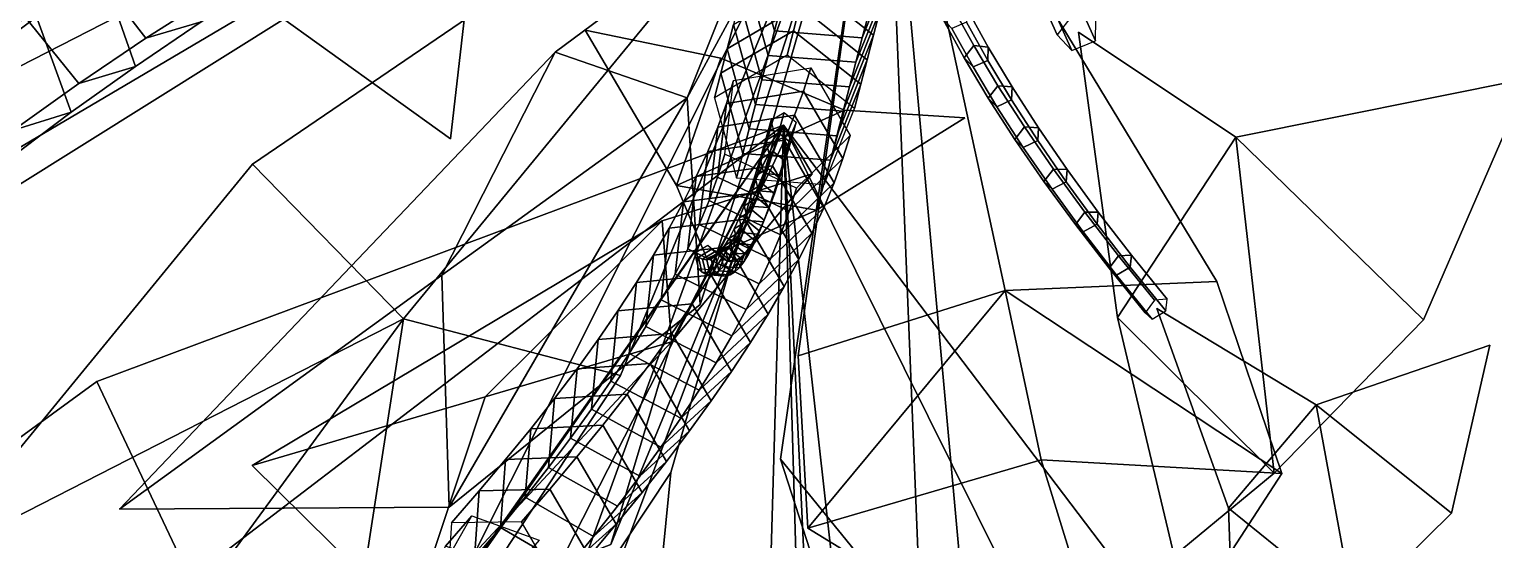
# Model space of a CAD drawing. Header units: metres. Extents: x -366 to 149, y -229 to 234.
# Drawn here: x -83.67 to -53.7, y -49.08 to -38.65 of the extents above; entities that cross this region are included whole.
import ezdxf

# ---------------------------------------------------------------- set-up
doc = ezdxf.new("R2010")
doc.units = ezdxf.units.M

msp = doc.modelspace()

# ---------------------------------------------------------------- linework, layer by layer
at = {"layer": 'coral-li_Intrnd', "color": 3}
for points in [[(-81.2123, -36.136, 409.5605), (-82.6532, -37.05744, 410.5607), (-81.2814, -38.832, 410.901), (-79.8796, -37.9349, 409.9273)], [(-80.1507, -38.4962, 412.8388), (-81.4967, -39.407, 413.8144), (-82.1825, -37.437, 414.7065), (-80.813, -36.5108, 413.7143)], [(-68.7353, -36.5469, 464.2283), (-68.8652, -37.04714, 465.6599), (-68.4186, -38.683, 465.1288), (-68.2887, -38.1828, 463.6972)], [(-66.4906, -38.3218, 463.8117), (-66.6205, -38.8221, 465.2433), (-65.9992, -37.2688, 465.8424), (-65.8693, -36.7685, 464.4109)], [(-82.6532, -37.05744, 410.5607), (-84.06085, -38.00875, 411.58), (-82.6509, -39.7582, 411.8932), (-81.2814, -38.832, 410.901)], [(-68.8652, -37.04714, 465.6599), (-68.9951, -37.5473, 467.0915), (-68.5484, -39.1832, 466.5603), (-68.4186, -38.683, 465.1288)], [(-81.4967, -39.407, 413.8144), (-82.8101, -40.3458, 414.8078), (-83.5188, -38.3918, 415.7168), (-82.1825, -37.437, 414.7065)], [(-66.259, -38.2692, 468.7056), (-66.3888, -38.7695, 470.1372), (-67.7682, -37.6788, 470.3932), (-67.6383, -37.1785, 468.9616)], [(-66.6205, -38.8221, 465.2433), (-66.7504, -39.3223, 466.6749), (-66.1291, -37.769, 467.274), (-65.9992, -37.2688, 465.8424)], [(-83.5188, -38.3918, 415.7168), (-84.8211, -39.3745, 416.7445), (-86.4791, -38.5425, 415.4385), (-85.1405, -37.5331, 414.3828)], [(-79.8796, -37.9349, 409.9273), (-81.2814, -38.832, 410.901), (-80.1507, -38.4962, 412.8388), (-78.7728, -37.614, 411.8815)], [(-67.7682, -37.6788, 470.3932), (-67.8981, -38.179, 471.8247), (-69.3847, -39.0481, 471.3862), (-69.2549, -38.5478, 469.9546)], [(-68.9951, -37.5473, 467.0915), (-69.125, -38.04762, 468.523), (-68.6783, -39.6835, 467.9919), (-68.5484, -39.1832, 466.5603)], [(-66.3888, -38.7695, 470.1372), (-66.5187, -39.2697, 471.5688), (-67.8981, -38.179, 471.8247), (-67.7682, -37.6788, 470.3932)], [(-84.06085, -38.00875, 411.58), (-85.4344, -38.9894, 412.6179), (-83.9872, -40.713, 412.9035), (-82.6509, -39.7582, 411.8932)], [(-69.125, -38.04762, 468.523), (-69.2549, -38.5478, 469.9546), (-68.8082, -40.1837, 469.4235), (-68.6783, -39.6835, 467.9919)], [(-66.7504, -39.3223, 466.6749), (-66.8803, -39.8225, 468.1064), (-66.259, -38.2692, 468.7056), (-66.1291, -37.769, 467.274)], [(-67.8981, -38.179, 471.8247), (-68.02799, -38.6793, 473.2563), (-69.5146, -39.5483, 472.8178), (-69.3847, -39.0481, 471.3862)], [(-68.2887, -38.1828, 463.6972), (-68.4186, -38.683, 465.1288), (-66.6205, -38.8221, 465.2433), (-66.4906, -38.3218, 463.8117)], [(-66.5187, -39.2697, 471.5688), (-66.6486, -39.77, 473.0003), (-68.02799, -38.6793, 473.2563), (-67.8981, -38.179, 471.8247)], [(-66.8803, -39.8225, 468.1064), (-67.0102, -40.3228, 469.538), (-66.3888, -38.7695, 470.1372), (-66.259, -38.2692, 468.7056)], [(-82.8101, -40.3458, 414.8078), (-84.0902, -41.3121, 415.8182), (-84.8211, -39.3745, 416.7445), (-83.5188, -38.3918, 415.7168)], [(-81.2814, -38.832, 410.901), (-82.6509, -39.7582, 411.8932), (-81.4967, -39.407, 413.8144), (-80.1507, -38.4962, 412.8388)], [(-69.2549, -38.5478, 469.9546), (-69.3847, -39.0481, 471.3862), (-68.9381, -40.684, 470.8551), (-68.8082, -40.1837, 469.4235)], [(-68.02799, -38.6793, 473.2563), (-68.1578, -39.1795, 474.6879), (-69.6445, -40.04858, 474.2494), (-69.5146, -39.5483, 472.8178)], [(-68.4186, -38.683, 465.1288), (-68.5484, -39.1832, 466.5603), (-66.7504, -39.3223, 466.6749), (-66.6205, -38.8221, 465.2433)], [(-66.6486, -39.77, 473.0003), (-66.7785, -40.2702, 474.4319), (-68.1578, -39.1795, 474.6879), (-68.02799, -38.6793, 473.2563)], [(-67.0102, -40.3228, 469.538), (-67.14, -40.823, 470.9696), (-66.5187, -39.2697, 471.5688), (-66.3888, -38.7695, 470.1372)], [(-69.3847, -39.0481, 471.3862), (-69.5146, -39.5483, 472.8178), (-69.06802, -41.1842, 472.2867), (-68.9381, -40.684, 470.8551)], [(-68.5484, -39.1832, 466.5603), (-68.6783, -39.6835, 467.9919), (-66.8803, -39.8225, 468.1064), (-66.7504, -39.3223, 466.6749)], [(-82.6509, -39.7582, 411.8932), (-83.9872, -40.713, 412.9035), (-82.8101, -40.3458, 414.8078), (-81.4967, -39.407, 413.8144)], [(-69.5146, -39.5483, 472.8178), (-69.6445, -40.04858, 474.2494), (-69.1979, -41.6844, 473.7182), (-69.06802, -41.1842, 472.2867)], [(-67.6764, -39.439, 474.6699), (-67.8245, -39.9103, 475.9682), (-69.4026, -40.1661, 475.6953), (-69.2544, -39.6947, 474.3971)], [(-66.8703, -40.8184, 474.261), (-67.01841, -41.2898, 475.5593), (-67.8245, -39.9103, 475.9682), (-67.6764, -39.439, 474.6699)], [(-67.14, -40.823, 470.9696), (-67.2699, -41.3233, 472.4012), (-66.6486, -39.77, 473.0003), (-66.5187, -39.2697, 471.5688)], [(-69.2544, -39.6947, 474.3971), (-69.4026, -40.1661, 475.6953), (-69.5827, -41.6743, 475.1271), (-69.4346, -41.203, 473.8289)], [(-68.6783, -39.6835, 467.9919), (-68.8082, -40.1837, 469.4235), (-67.0102, -40.3228, 469.538), (-66.8803, -39.8225, 468.1064)], [(-67.2699, -41.3233, 472.4012), (-67.3998, -41.8235, 473.8328), (-66.7785, -40.2702, 474.4319), (-66.6486, -39.77, 473.0003)], [(-67.8245, -39.9103, 475.9682), (-68.00527, -40.4056, 477.2827), (-69.5789, -40.6483, 476.9745), (-69.4026, -40.1661, 475.6953)], [(-67.01841, -41.2898, 475.5593), (-67.1991, -41.7851, 476.8738), (-68.00527, -40.4056, 477.2827), (-67.8245, -39.9103, 475.9682)], [(-83.9872, -40.713, 412.9035), (-85.2896, -41.6957, 413.9312), (-84.0902, -41.3121, 415.8182), (-82.8101, -40.3458, 414.8078)], [(-68.00527, -40.4056, 477.2827), (-68.2159, -40.9154, 478.5873), (-69.7843, -41.1446, 478.244), (-69.5789, -40.6483, 476.9745)], [(-69.4026, -40.1661, 475.6953), (-69.5789, -40.6483, 476.9745), (-69.7563, -42.1485, 476.3846), (-69.5827, -41.6743, 475.1271)], [(-68.8082, -40.1837, 469.4235), (-68.9381, -40.684, 470.8551), (-67.14, -40.823, 470.9696), (-67.0102, -40.3228, 469.538)], [(-67.1991, -41.7851, 476.8738), (-67.4099, -42.2949, 478.1784), (-68.2159, -40.9154, 478.5873), (-68.00527, -40.4056, 477.2827)], [(-69.5789, -40.6483, 476.9745), (-69.7843, -41.1446, 478.244), (-69.9585, -42.6366, 477.6325), (-69.7563, -42.1485, 476.3846)], [(-68.9381, -40.684, 470.8551), (-69.06802, -41.1842, 472.2867), (-67.2699, -41.3233, 472.4012), (-67.14, -40.823, 470.9696)], [(-68.2159, -40.9154, 478.5873), (-68.4565, -41.4395, 479.881), (-70.01886, -41.6548, 479.5028), (-69.7843, -41.1446, 478.244)], [(-67.4099, -42.2949, 478.1784), (-67.6504, -42.8189, 479.472), (-68.4565, -41.4395, 479.881), (-68.2159, -40.9154, 478.5873)], [(-67.9696, -41.8935, 473.7453), (-68.1177, -42.3649, 475.0435), (-67.01841, -41.2898, 475.5593), (-66.8703, -40.8184, 474.261)], [(-69.7843, -41.1446, 478.244), (-70.01886, -41.6548, 479.5028), (-70.1893, -43.1382, 478.87), (-69.9585, -42.6366, 477.6325)], [(-69.4346, -41.203, 473.8289), (-69.5827, -41.6743, 475.1271), (-68.1177, -42.3649, 475.0435), (-67.9696, -41.8935, 473.7453)], [(-69.06802, -41.1842, 472.2867), (-69.1979, -41.6844, 473.7182), (-67.3998, -41.8235, 473.8328), (-67.2699, -41.3233, 472.4012)], [(-68.1177, -42.3649, 475.0435), (-68.294, -42.8471, 476.3228), (-67.1991, -41.7851, 476.8738), (-67.01841, -41.2898, 475.5593)], [(-68.4565, -41.4395, 479.881), (-68.7267, -41.9774, 481.163), (-70.2822, -42.1785, 480.7504), (-70.01886, -41.6548, 479.5028)], [(-67.6504, -42.8189, 479.472), (-67.9206, -43.3568, 480.7541), (-68.7267, -41.9774, 481.163), (-68.4565, -41.4395, 479.881)], [(-70.01886, -41.6548, 479.5028), (-70.2822, -42.1785, 480.7504), (-70.4484, -43.6532, 480.0964), (-70.1893, -43.1382, 478.87)], [(-69.5827, -41.6743, 475.1271), (-69.7563, -42.1485, 476.3846), (-68.294, -42.8471, 476.3228), (-68.1177, -42.3649, 475.0435)], [(-68.294, -42.8471, 476.3228), (-68.4994, -43.3434, 477.5922), (-67.4099, -42.2949, 478.1784), (-67.1991, -41.7851, 476.8738)], [(-70.2822, -42.1785, 480.7504), (-70.5742, -42.7154, 481.9859), (-70.7358, -44.1811, 481.3109), (-70.4484, -43.6532, 480.0964)], [(-68.7267, -41.9774, 481.163), (-69.02643, -42.5289, 482.4327), (-70.5742, -42.7154, 481.9859), (-70.2822, -42.1785, 480.7504)], [(-69.7563, -42.1485, 476.3846), (-69.9585, -42.6366, 477.6325), (-68.4994, -43.3434, 477.5922), (-68.294, -42.8471, 476.3228)], [(-67.9206, -43.3568, 480.7541), (-68.2203, -43.9083, 482.0238), (-69.02643, -42.5289, 482.4327), (-68.7267, -41.9774, 481.163)], [(-69.02643, -42.5289, 482.4327), (-69.3554, -43.09365, 483.6893), (-70.8948, -43.2651, 483.2086), (-70.5742, -42.7154, 481.9859)], [(-68.2203, -43.9083, 482.0238), (-68.5493, -44.4731, 483.2804), (-69.3554, -43.09365, 483.6893), (-69.02643, -42.5289, 482.4327)], [(-68.4994, -43.3434, 477.5922), (-68.7339, -43.8536, 478.8511), (-67.6504, -42.8189, 479.472), (-67.4099, -42.2949, 478.1784)], [(-70.5742, -42.7154, 481.9859), (-70.8948, -43.2651, 483.2086), (-71.05128, -44.7217, 482.5128), (-70.7358, -44.1811, 481.3109)], [(-69.9585, -42.6366, 477.6325), (-70.1893, -43.1382, 478.87), (-68.7339, -43.8536, 478.8511), (-68.4994, -43.3434, 477.5922)], [(-68.7339, -43.8536, 478.8511), (-68.9973, -44.3773, 480.0987), (-67.9206, -43.3568, 480.7541), (-67.6504, -42.8189, 479.472)], [(-69.3554, -43.09365, 483.6893), (-69.7136, -43.6712, 484.9319), (-71.2438, -43.8275, 484.4178), (-70.8948, -43.2651, 483.2086)], [(-70.1893, -43.1382, 478.87), (-70.4484, -43.6532, 480.0964), (-68.9973, -44.3773, 480.0987), (-68.7339, -43.8536, 478.8511)], [(-68.5493, -44.4731, 483.2804), (-68.9075, -45.05074, 484.523), (-69.7136, -43.6712, 484.9319), (-69.3554, -43.09365, 483.6893)], [(-70.8948, -43.2651, 483.2086), (-71.2438, -43.8275, 484.4178), (-71.3945, -45.2746, 483.7014), (-71.05128, -44.7217, 482.5128)], [(-68.9973, -44.3773, 480.0987), (-69.2893, -44.9142, 481.3342), (-68.2203, -43.9083, 482.0238), (-67.9206, -43.3568, 480.7541)], [(-69.7136, -43.6712, 484.9319), (-70.1007, -44.2614, 486.1599), (-71.6209, -44.402, 485.6127), (-71.2438, -43.8275, 484.4178)], [(-70.4484, -43.6532, 480.0964), (-70.7358, -44.1811, 481.3109), (-69.2893, -44.9142, 481.3342), (-68.9973, -44.3773, 480.0987)], [(-68.9075, -45.05074, 484.523), (-69.2946, -45.6409, 485.751), (-70.1007, -44.2614, 486.1599), (-69.7136, -43.6712, 484.9319)], [(-71.2438, -43.8275, 484.4178), (-71.6209, -44.402, 485.6127), (-71.7655, -45.8395, 484.8759), (-71.3945, -45.2746, 483.7014)], [(-69.2893, -44.9142, 481.3342), (-69.6099, -45.464, 482.5569), (-68.5493, -44.4731, 483.2804), (-68.2203, -43.9083, 482.0238)], [(-70.1007, -44.2614, 486.1599), (-70.5164, -44.8638, 487.3725), (-72.02594, -44.9884, 486.7926), (-71.6209, -44.402, 485.6127)], [(-70.7358, -44.1811, 481.3109), (-71.05128, -44.7217, 482.5128), (-69.6099, -45.464, 482.5569), (-69.2893, -44.9142, 481.3342)], [(-69.2946, -45.6409, 485.751), (-69.7104, -46.2433, 486.9636), (-70.5164, -44.8638, 487.3725), (-70.1007, -44.2614, 486.1599)], [(-71.6209, -44.402, 485.6127), (-72.02594, -44.9884, 486.7926), (-72.1639, -46.4161, 486.0357), (-71.7655, -45.8395, 484.8759)], [(-69.6099, -45.464, 482.5569), (-69.9589, -46.02633, 483.7661), (-68.9075, -45.05074, 484.523), (-68.5493, -44.4731, 483.2804)], [(-70.5164, -44.8638, 487.3725), (-70.9606, -45.478, 488.5689), (-72.4586, -45.5863, 487.9568), (-72.02594, -44.9884, 486.7926)], [(-71.05128, -44.7217, 482.5128), (-71.3945, -45.2746, 483.7014), (-69.9589, -46.02633, 483.7661), (-69.6099, -45.464, 482.5569)], [(-69.7104, -46.2433, 486.9636), (-70.1545, -46.8575, 488.16), (-70.9606, -45.478, 488.5689), (-70.5164, -44.8638, 487.3725)], [(-72.02594, -44.9884, 486.7926), (-72.4586, -45.5863, 487.9568), (-72.5895, -47.00407, 487.1801), (-72.1639, -46.4161, 486.0357)], [(-69.9589, -46.02633, 483.7661), (-70.336, -46.6008, 484.9609), (-69.2946, -45.6409, 485.751), (-68.9075, -45.05074, 484.523)], [(-70.9606, -45.478, 488.5689), (-71.433, -46.1037, 489.7485), (-72.9186, -46.1954, 489.1045), (-72.4586, -45.5863, 487.9568)], [(-71.3945, -45.2746, 483.7014), (-71.7655, -45.8395, 484.8759), (-70.336, -46.6008, 484.9609), (-69.9589, -46.02633, 483.7661)], [(-70.1545, -46.8575, 488.16), (-70.6269, -47.4832, 489.3396), (-71.433, -46.1037, 489.7485), (-70.9606, -45.478, 488.5689)], [(-72.4586, -45.5863, 487.9568), (-72.9186, -46.1954, 489.1045), (-73.04203, -47.6029, 488.3083), (-72.5895, -47.00407, 487.1801)], [(-71.7655, -45.8395, 484.8759), (-72.1639, -46.4161, 486.0357), (-70.741, -47.1872, 486.1408), (-70.336, -46.6008, 484.9609)], [(-70.336, -46.6008, 484.9609), (-70.741, -47.1872, 486.1408), (-69.7104, -46.2433, 486.9636), (-69.2946, -45.6409, 485.751)], [(-71.433, -46.1037, 489.7485), (-71.9332, -46.7405, 490.9106), (-73.4058, -46.8152, 490.2352), (-72.9186, -46.1954, 489.1045)], [(-70.6269, -47.4832, 489.3396), (-71.1271, -48.1199, 490.5017), (-71.9332, -46.7405, 490.9106), (-71.433, -46.1037, 489.7485)], [(-72.9186, -46.1954, 489.1045), (-73.4058, -46.8152, 490.2352), (-73.5212, -48.2123, 489.4197), (-73.04203, -47.6029, 488.3083)], [(-72.1639, -46.4161, 486.0357), (-72.5895, -47.00407, 487.1801), (-71.1737, -47.7851, 487.305), (-70.741, -47.1872, 486.1408)], [(-70.741, -47.1872, 486.1408), (-71.1737, -47.7851, 487.305), (-70.1545, -46.8575, 488.16), (-69.7104, -46.2433, 486.9636)], [(-71.9332, -46.7405, 490.9106), (-72.4611, -47.3879, 492.0544), (-73.9199, -47.4455, 491.3481), (-73.4058, -46.8152, 490.2352)], [(-71.1271, -48.1199, 490.5017), (-71.655, -48.7674, 491.6455), (-72.4611, -47.3879, 492.0544), (-71.9332, -46.7405, 490.9106)], [(-73.4058, -46.8152, 490.2352), (-73.9199, -47.4455, 491.3481), (-74.02679, -48.832, 490.5137), (-73.5212, -48.2123, 489.4197)], [(-72.5895, -47.00407, 487.1801), (-73.04203, -47.6029, 488.3083), (-71.6337, -48.3942, 488.4528), (-71.1737, -47.7851, 487.305)], [(-71.1737, -47.7851, 487.305), (-71.6337, -48.3942, 488.4528), (-70.6269, -47.4832, 489.3396), (-70.1545, -46.8575, 488.16)], [(-73.9199, -47.4455, 491.3481), (-74.4604, -48.08585, 492.4426), (-74.5584, -49.4616, 491.5894), (-74.02679, -48.832, 490.5137)], [(-72.4611, -47.3879, 492.0544), (-73.01617, -48.04576, 493.1792), (-74.4604, -48.08585, 492.4426), (-73.9199, -47.4455, 491.3481)], [(-73.04203, -47.6029, 488.3083), (-73.5212, -48.2123, 489.4197), (-72.1209, -49.0141, 489.5835), (-71.6337, -48.3942, 488.4528)], [(-71.655, -48.7674, 491.6455), (-72.21, -49.4252, 492.7703), (-73.01617, -48.04576, 493.1792), (-72.4611, -47.3879, 492.0544)], [(-71.6337, -48.3942, 488.4528), (-72.1209, -49.0141, 489.5835), (-71.1271, -48.1199, 490.5017), (-70.6269, -47.4832, 489.3396)], [(-74.4604, -48.08585, 492.4426), (-75.02724, -48.7357, 493.5179), (-75.1158, -50.1006, 492.6465), (-74.5584, -49.4616, 491.5894)], [(-73.01617, -48.04576, 493.1792), (-73.5981, -48.7134, 494.2844), (-75.02724, -48.7357, 493.5179), (-74.4604, -48.08585, 492.4426)], [(-73.5212, -48.2123, 489.4197), (-74.02679, -48.832, 490.5137), (-72.635, -49.6443, 490.6964), (-72.1209, -49.0141, 489.5835)], [(-72.21, -49.4252, 492.7703), (-72.792, -50.09293, 493.8755), (-73.5981, -48.7134, 494.2844), (-73.01617, -48.04576, 493.1792)], [(-72.1209, -49.0141, 489.5835), (-72.635, -49.6443, 490.6964), (-71.655, -48.7674, 491.6455), (-71.1271, -48.1199, 490.5017)], [(-74.6138, -48.5966, 493.8199), (-75.1531, -49.215, 494.8433), (-75.7582, -50.2796, 493.881), (-75.219, -49.6611, 492.8577)], [(-73.2302, -49.0939, 494.2484), (-73.7694, -49.7123, 495.2718), (-75.1531, -49.215, 494.8433), (-74.6138, -48.5966, 493.8199)], [(-74.02679, -48.832, 490.5137), (-74.5584, -49.4616, 491.5894), (-73.1755, -50.2846, 491.7908), (-72.635, -49.6443, 490.6964)], [(-72.635, -49.6443, 490.6964), (-73.1755, -50.2846, 491.7908), (-72.21, -49.4252, 492.7703), (-71.655, -48.7674, 491.6455)]]:
    msp.add_3dface(points, dxfattribs=at)
at = {"layer": 'coral-li_Leaf', "color": 3}
for points in [[(-79.9866, -37.335, 409.0661), (-75.04742, -40.8879, 407.4049), (-74.3536, -34.8366, 410.5646)], [(-79.9866, -37.335, 409.0661), (-74.3536, -34.8366, 410.5646), (-75.04742, -40.8879, 407.4049)], [(-69.5158, -39.2377, 501.4606), (-72.2894, -38.6684, 499.597), (-70.42, -41.8443, 499.4593)], [(-69.5158, -39.2377, 501.4606), (-70.42, -41.8443, 499.4593), (-72.2894, -38.6684, 499.597)], [(-61.4008, -44.5417, 462.4801), (-58.9788, -40.8533, 464.5725), (-62.1992, -38.7076, 458.6349)], [(-61.4008, -44.5417, 462.4801), (-62.1992, -38.7076, 458.6349), (-58.9788, -40.8533, 464.5725)], [(-70.42, -41.8443, 499.4593), (-66.9866, -40.2991, 501.293), (-69.5158, -39.2377, 501.4606)], [(-70.42, -41.8443, 499.4593), (-69.5158, -39.2377, 501.4606), (-66.9866, -40.2991, 501.293)], [(-55.1343, -44.5875, 466.3373), (-52.994, -39.6563, 464.7266), (-58.9788, -40.8533, 464.5725)], [(-55.1343, -44.5875, 466.3373), (-58.9788, -40.8533, 464.5725), (-52.994, -39.6563, 464.7266)], [(-67.5565, -42.3466, 498.96), (-66.9866, -40.2991, 501.293), (-70.42, -41.8443, 499.4593)], [(-67.5565, -42.3466, 498.96), (-70.42, -41.8443, 499.4593), (-66.9866, -40.2991, 501.293)], [(-64.522, -40.4573, 498.1595), (-66.9866, -40.2991, 501.293), (-67.5565, -42.3466, 498.96)], [(-64.522, -40.4573, 498.1595), (-67.5565, -42.3466, 498.96), (-66.9866, -40.2991, 501.293)], [(-61.4008, -44.5417, 462.4801), (-58.1954, -47.7212, 465.1097), (-58.9788, -40.8533, 464.5725)], [(-61.4008, -44.5417, 462.4801), (-58.9788, -40.8533, 464.5725), (-58.1954, -47.7212, 465.1097)], [(-58.9788, -40.8533, 464.5725), (-58.1954, -47.7212, 465.1097), (-55.1343, -44.5875, 466.3373)], [(-58.9788, -40.8533, 464.5725), (-55.1343, -44.5875, 466.3373), (-58.1954, -47.7212, 465.1097)], [(-67.5565, -42.3466, 498.96), (-70.42, -41.8443, 499.4593), (-69.8045, -43.3342, 495.4935)], [(-67.5565, -42.3466, 498.96), (-69.8045, -43.3342, 495.4935), (-70.42, -41.8443, 499.4593)], [(-60.2388, -49.4139, 459.0609), (-58.1954, -47.7212, 465.1097), (-61.4008, -44.5417, 462.4801)], [(-60.2388, -49.4139, 459.0609), (-61.4008, -44.5417, 462.4801), (-58.1954, -47.7212, 465.1097)], [(-59.1251, -48.4351, 470.1806), (-57.3336, -46.3254, 471.5539), (-60.5922, -44.3535, 469.1877)], [(-59.1251, -48.4351, 470.1806), (-60.5922, -44.3535, 469.1877), (-57.3336, -46.3254, 471.5539)], [(-54.5665, -48.5393, 471.1209), (-53.7795, -45.1087, 470.6543), (-57.3336, -46.3254, 471.5539)], [(-54.5665, -48.5393, 471.1209), (-57.3336, -46.3254, 471.5539), (-53.7795, -45.1087, 470.6543)], [(-59.1251, -48.4351, 470.1806), (-56.565, -50.5061, 470.4707), (-57.3336, -46.3254, 471.5539)], [(-59.1251, -48.4351, 470.1806), (-57.3336, -46.3254, 471.5539), (-56.565, -50.5061, 470.4707)], [(-57.3336, -46.3254, 471.5539), (-56.565, -50.5061, 470.4707), (-54.5665, -48.5393, 471.1209)], [(-57.3336, -46.3254, 471.5539), (-54.5665, -48.5393, 471.1209), (-56.565, -50.5061, 470.4707)], [(-59.04456, -50.7412, 467.1151), (-56.565, -50.5061, 470.4707), (-59.1251, -48.4351, 470.1806)], [(-59.04456, -50.7412, 467.1151), (-59.1251, -48.4351, 470.1806), (-56.565, -50.5061, 470.4707)]]:
    msp.add_3dface(points, dxfattribs=at)
at = {"layer": 'coral-li_Mrstm', "color": 3}
for points in [[(-102.3256, -39.4859, 409.3451), (-102.6962, -36.992, 405.6096), (-62.6084, -28.5248, 401.6907)], [(-102.3256, -39.4859, 409.3451), (-62.6084, -28.5248, 401.6907), (-102.6962, -36.992, 405.6096)], [(-62.6084, -28.5248, 401.6907), (-100.3174, -39.8528, 413.4715), (-102.3256, -39.4859, 409.3451)], [(-62.6084, -28.5248, 401.6907), (-102.3256, -39.4859, 409.3451), (-100.3174, -39.8528, 413.4715)], [(-62.6084, -28.5248, 401.6907), (-98.5107, -42.6983, 415.8049), (-98.3393, -46.8092, 413.7395)], [(-62.6084, -28.5248, 401.6907), (-98.3393, -46.8092, 413.7395), (-98.5107, -42.6983, 415.8049)], [(-98.3393, -46.8092, 413.7395), (-97.3434, -49.00909, 409.9342), (-62.6084, -28.5248, 401.6907)], [(-98.3393, -46.8092, 413.7395), (-62.6084, -28.5248, 401.6907), (-97.3434, -49.00909, 409.9342)], [(-62.6084, -28.5248, 401.6907), (-97.5392, -40.9857, 419.4005), (-95.6418, -43.9964, 422.3211)], [(-62.6084, -28.5248, 401.6907), (-95.6418, -43.9964, 422.3211), (-97.5392, -40.9857, 419.4005)], [(-95.6418, -43.9964, 422.3211), (-92.5634, -47.2513, 422.8116), (-62.6084, -28.5248, 401.6907)], [(-95.6418, -43.9964, 422.3211), (-62.6084, -28.5248, 401.6907), (-92.5634, -47.2513, 422.8116)], [(-76.00669, -44.5671, 490.2132), (-79.09975, -41.4068, 489.3435), (-66.1579, -32.6034, 451.2766)], [(-76.00669, -44.5671, 490.2132), (-66.1579, -32.6034, 451.2766), (-79.09975, -41.4068, 489.3435)], [(-73.00179, -51.4173, 488.0922), (-76.3742, -52.9834, 485.5455), (-66.1579, -32.6034, 451.2766)], [(-73.00179, -51.4173, 488.0922), (-66.1579, -32.6034, 451.2766), (-76.3742, -52.9834, 485.5455)], [(-66.1579, -32.6034, 451.2766), (-71.5656, -45.7237, 489.8471), (-76.00669, -44.5671, 490.2132)], [(-66.1579, -32.6034, 451.2766), (-76.00669, -44.5671, 490.2132), (-71.5656, -45.7237, 489.8471)], [(-66.1579, -32.6034, 451.2766), (-70.5356, -47.7057, 489.248), (-73.00179, -51.4173, 488.0922)], [(-66.1579, -32.6034, 451.2766), (-73.00179, -51.4173, 488.0922), (-70.5356, -47.7057, 489.248)], [(-66.1579, -32.6034, 451.2766), (-69.9394, -44.2748, 490.501), (-70.2053, -40.05282, 492.317)], [(-66.1579, -32.6034, 451.2766), (-70.2053, -40.05282, 492.317), (-69.9394, -44.2748, 490.501)], [(-70.2053, -40.05282, 492.317), (-68.5311, -35.8692, 492.2373), (-66.1579, -32.6034, 451.2766)], [(-70.2053, -40.05282, 492.317), (-66.1579, -32.6034, 451.2766), (-68.5311, -35.8692, 492.2373)], [(-66.1579, -32.6034, 451.2766), (-68.2975, -47.434, 489.5461), (-65.4156, -50.9718, 488.9361)], [(-66.1579, -32.6034, 451.2766), (-65.4156, -50.9718, 488.9361), (-68.2975, -47.434, 489.5461)], [(-66.1579, -32.6034, 451.2766), (-67.9311, -45.3258, 490.3159), (-63.6972, -43.9884, 491.5322)], [(-66.1579, -32.6034, 451.2766), (-63.6972, -43.9884, 491.5322), (-67.9311, -45.3258, 490.3159)], [(-65.4156, -50.9718, 488.9361), (-64.1867, -54.3221, 486.1835), (-66.1579, -32.6034, 451.2766)], [(-65.4156, -50.9718, 488.9361), (-66.1579, -32.6034, 451.2766), (-64.1867, -54.3221, 486.1835)], [(-63.6972, -43.9884, 491.5322), (-59.3672, -43.8056, 490.2955), (-66.1579, -32.6034, 451.2766)], [(-63.6972, -43.9884, 491.5322), (-66.1579, -32.6034, 451.2766), (-59.3672, -43.8056, 490.2955)], [(-70.2053, -40.05282, 492.317), (-72.9077, -39.114, 514.377), (-68.5311, -35.8692, 492.2373)], [(-70.2053, -40.05282, 492.317), (-68.5311, -35.8692, 492.2373), (-72.9077, -39.114, 514.377)], [(-75.2229, -43.6778, 514.2743), (-81.8243, -48.4567, 545.8143), (-72.9077, -39.114, 514.377)], [(-75.2229, -43.6778, 514.2743), (-72.9077, -39.114, 514.377), (-81.8243, -48.4567, 545.8143)], [(-70.2053, -40.05282, 492.317), (-75.2229, -43.6778, 514.2743), (-72.9077, -39.114, 514.377)], [(-70.2053, -40.05282, 492.317), (-72.9077, -39.114, 514.377), (-75.2229, -43.6778, 514.2743)], [(-75.07755, -48.4167, 512.3454), (-75.2229, -43.6778, 514.2743), (-70.2053, -40.05282, 492.317)], [(-75.07755, -48.4167, 512.3454), (-70.2053, -40.05282, 492.317), (-75.2229, -43.6778, 514.2743)], [(-69.9394, -44.2748, 490.501), (-75.07755, -48.4167, 512.3454), (-70.2053, -40.05282, 492.317)], [(-69.9394, -44.2748, 490.501), (-70.2053, -40.05282, 492.317), (-75.07755, -48.4167, 512.3454)], [(-80.3728, -49.8731, 513.2079), (-82.2827, -45.8506, 512.513), (-68.236, -40.6072, 474.1819)], [(-80.3728, -49.8731, 513.2079), (-68.236, -40.6072, 474.1819), (-82.2827, -45.8506, 512.513)], [(-78.3357, -60.3917, 509.7172), (-82.2043, -60.4831, 507.4071), (-68.236, -40.6072, 474.1819)], [(-78.3357, -60.3917, 509.7172), (-68.236, -40.6072, 474.1819), (-82.2043, -60.4831, 507.4071)], [(-68.236, -40.6072, 474.1819), (-76.5679, -52.4059, 512.6584), (-80.3728, -49.8731, 513.2079)], [(-68.236, -40.6072, 474.1819), (-80.3728, -49.8731, 513.2079), (-76.5679, -52.4059, 512.6584)], [(-68.236, -40.6072, 474.1819), (-74.7082, -57.8304, 510.9317), (-78.3357, -60.3917, 509.7172)], [(-68.236, -40.6072, 474.1819), (-78.3357, -60.3917, 509.7172), (-74.7082, -57.8304, 510.9317)], [(-68.236, -40.6072, 474.1819), (-71.7676, -49.1833, 514.22), (-70.5282, -45.03716, 515.7909)], [(-68.236, -40.6072, 474.1819), (-70.5282, -45.03716, 515.7909), (-71.7676, -49.1833, 514.22)], [(-70.5282, -45.03716, 515.7909), (-67.6455, -41.6044, 515.3248), (-68.236, -40.6072, 474.1819)], [(-70.5282, -45.03716, 515.7909), (-68.236, -40.6072, 474.1819), (-67.6455, -41.6044, 515.3248)], [(-68.236, -40.6072, 474.1819), (-68.7412, -58.01104, 511.4099), (-67.2131, -62.1547, 510.1103)], [(-68.236, -40.6072, 474.1819), (-67.2131, -62.1547, 510.1103), (-68.7412, -58.01104, 511.4099)], [(-68.236, -40.6072, 474.1819), (-66.8964, -52.5861, 513.4729), (-62.3149, -52.5218, 513.9207)], [(-68.236, -40.6072, 474.1819), (-62.3149, -52.5218, 513.9207), (-66.8964, -52.5861, 513.4729)], [(-62.3149, -52.5218, 513.9207), (-58.3842, -53.5729, 511.9828), (-68.236, -40.6072, 474.1819)], [(-62.3149, -52.5218, 513.9207), (-68.236, -40.6072, 474.1819), (-58.3842, -53.5729, 511.9828)], [(-67.2131, -62.1547, 510.1103), (-67.5179, -65.4167, 507.0156), (-68.236, -40.6072, 474.1819)], [(-67.2131, -62.1547, 510.1103), (-68.236, -40.6072, 474.1819), (-67.5179, -65.4167, 507.0156)], [(-76.00669, -44.5671, 490.2132), (-85.7879, -49.5616, 509.5578), (-79.09975, -41.4068, 489.3435)], [(-76.00669, -44.5671, 490.2132), (-79.09975, -41.4068, 489.3435), (-85.7879, -49.5616, 509.5578)], [(-70.5282, -45.03716, 515.7909), (-70.7132, -42.5658, 537.8972), (-67.6455, -41.6044, 515.3248)], [(-70.5282, -45.03716, 515.7909), (-67.6455, -41.6044, 515.3248), (-70.7132, -42.5658, 537.8972)], [(-74.3378, -46.1619, 538.2556), (-79.1033, -47.5637, 570.4505), (-70.7132, -42.5658, 537.8972)], [(-74.3378, -46.1619, 538.2556), (-70.7132, -42.5658, 537.8972), (-79.1033, -47.5637, 570.4505)], [(-70.5282, -45.03716, 515.7909), (-74.3378, -46.1619, 538.2556), (-70.7132, -42.5658, 537.8972)], [(-70.5282, -45.03716, 515.7909), (-70.7132, -42.5658, 537.8972), (-74.3378, -46.1619, 538.2556)], [(-75.07755, -48.4167, 512.3454), (-81.8243, -48.4567, 545.8143), (-75.2229, -43.6778, 514.2743)], [(-75.07755, -48.4167, 512.3454), (-75.2229, -43.6778, 514.2743), (-81.8243, -48.4567, 545.8143)], [(-67.9311, -45.3258, 490.3159), (-67.7336, -48.8467, 512.8614), (-63.6972, -43.9884, 491.5322)], [(-67.9311, -45.3258, 490.3159), (-63.6972, -43.9884, 491.5322), (-67.7336, -48.8467, 512.8614)], [(-67.7336, -48.8467, 512.8614), (-62.9606, -47.4474, 514.0696), (-63.6972, -43.9884, 491.5322)], [(-67.7336, -48.8467, 512.8614), (-63.6972, -43.9884, 491.5322), (-62.9606, -47.4474, 514.0696)], [(-63.6972, -43.9884, 491.5322), (-58.03268, -47.7307, 512.7156), (-59.3672, -43.8056, 490.2955)], [(-63.6972, -43.9884, 491.5322), (-59.3672, -43.8056, 490.2955), (-58.03268, -47.7307, 512.7156)], [(-63.6972, -43.9884, 491.5322), (-62.9606, -47.4474, 514.0696), (-58.03268, -47.7307, 512.7156)], [(-63.6972, -43.9884, 491.5322), (-58.03268, -47.7307, 512.7156), (-62.9606, -47.4474, 514.0696)], [(-76.00669, -44.5671, 490.2132), (-82.4999, -53.4303, 510.2062), (-85.7879, -49.5616, 509.5578)], [(-76.00669, -44.5671, 490.2132), (-85.7879, -49.5616, 509.5578), (-82.4999, -53.4303, 510.2062)], [(-77.6042, -54.8825, 509.8568), (-82.4999, -53.4303, 510.2062), (-76.00669, -44.5671, 490.2132)], [(-77.6042, -54.8825, 509.8568), (-76.00669, -44.5671, 490.2132), (-82.4999, -53.4303, 510.2062)], [(-71.5656, -45.7237, 489.8471), (-77.6042, -54.8825, 509.8568), (-76.00669, -44.5671, 490.2132)], [(-71.5656, -45.7237, 489.8471), (-76.00669, -44.5671, 490.2132), (-77.6042, -54.8825, 509.8568)], [(-71.7676, -49.1833, 514.22), (-75.8633, -50.7635, 536.6133), (-70.5282, -45.03716, 515.7909)], [(-71.7676, -49.1833, 514.22), (-70.5282, -45.03716, 515.7909), (-75.8633, -50.7635, 536.6133)], [(-75.8633, -50.7635, 536.6133), (-74.3378, -46.1619, 538.2556), (-70.5282, -45.03716, 515.7909)], [(-75.8633, -50.7635, 536.6133), (-70.5282, -45.03716, 515.7909), (-74.3378, -46.1619, 538.2556)], [(-80.3728, -49.8731, 513.2079), (-90.708, -51.9825, 532.7927), (-82.2827, -45.8506, 512.513)], [(-80.3728, -49.8731, 513.2079), (-82.2827, -45.8506, 512.513), (-90.708, -51.9825, 532.7927)], [(-75.8633, -50.7635, 536.6133), (-79.1033, -47.5637, 570.4505), (-74.3378, -46.1619, 538.2556)], [(-75.8633, -50.7635, 536.6133), (-74.3378, -46.1619, 538.2556), (-79.1033, -47.5637, 570.4505)], [(-68.2975, -47.434, 489.5461), (-65.6529, -55.5824, 510.6965), (-65.4156, -50.9718, 488.9361)], [(-68.2975, -47.434, 489.5461), (-65.4156, -50.9718, 488.9361), (-65.6529, -55.5824, 510.6965)], [(-67.7336, -48.8467, 512.8614), (-61.3188, -52.7794, 546.1642), (-62.9606, -47.4474, 514.0696)], [(-67.7336, -48.8467, 512.8614), (-62.9606, -47.4474, 514.0696), (-61.3188, -52.7794, 546.1642)], [(-62.9606, -47.4474, 514.0696), (-61.3188, -52.7794, 546.1642), (-58.03268, -47.7307, 512.7156)], [(-62.9606, -47.4474, 514.0696), (-58.03268, -47.7307, 512.7156), (-61.3188, -52.7794, 546.1642)], [(-70.5356, -47.7057, 489.248), (-71.6916, -59.378, 508.8223), (-73.00179, -51.4173, 488.0922)], [(-70.5356, -47.7057, 489.248), (-73.00179, -51.4173, 488.0922), (-71.6916, -59.378, 508.8223)]]:
    msp.add_3dface(points, dxfattribs=at)
at = {"layer": 'coral-li_Petiole', "color": 3}
for points in [[(-62.852, -37.1854, 457.0325), (-62.3271, -38.3637, 458.8894), (-62.6334, -38.7649, 458.7214), (-63.1583, -37.5865, 456.8646)], [(-62.3657, -37.7278, 456.5987), (-61.8492, -38.886, 458.4227), (-61.8452, -38.4439, 458.7022), (-62.3649, -37.278, 456.8657)], [(-63.1583, -37.5865, 456.8646), (-62.6334, -38.7649, 458.7214), (-62.3335, -39.08329, 458.4345), (-62.8532, -37.9174, 456.598)], [(-62.8532, -37.9174, 456.598), (-62.3335, -39.08329, 458.4345), (-61.8492, -38.886, 458.4227), (-62.3657, -37.7278, 456.5987)], [(-64.7816, -38.1825, 462.6236), (-64.3412, -38.9804, 463.7261), (-64.535, -39.2342, 463.6198), (-64.9754, -38.4363, 462.5173)], [(-64.4806, -38.2249, 462.4926), (-64.04474, -39.01445, 463.583), (-64.3412, -38.9804, 463.7261), (-64.7816, -38.1825, 462.6236)], [(-64.4855, -38.4996, 462.3081), (-64.05238, -39.2838, 463.391), (-64.04474, -39.01445, 463.583), (-64.4806, -38.2249, 462.4926)], [(-64.9754, -38.4363, 462.5173), (-64.535, -39.2342, 463.6198), (-64.3536, -39.4189, 463.4136), (-64.7895, -38.6295, 462.3232)], [(-64.7895, -38.6295, 462.3232), (-64.3536, -39.4189, 463.4136), (-64.05238, -39.2838, 463.391), (-64.4855, -38.4996, 462.3081)], [(-64.3412, -38.9804, 463.7261), (-63.8481, -39.8018, 464.7885), (-64.042, -40.05561, 464.6822), (-64.535, -39.2342, 463.6198)], [(-64.535, -39.2342, 463.6198), (-64.042, -40.05561, 464.6822), (-63.8656, -40.2315, 464.4643), (-64.3536, -39.4189, 463.4136)], [(-64.04474, -39.01445, 463.583), (-63.5567, -39.827, 464.6336), (-63.8481, -39.8018, 464.7885), (-64.3412, -38.9804, 463.7261)], [(-64.05238, -39.2838, 463.391), (-63.5675, -40.09108, 464.4344), (-63.5567, -39.827, 464.6336), (-64.04474, -39.01445, 463.583)], [(-64.3536, -39.4189, 463.4136), (-63.8656, -40.2315, 464.4643), (-63.5675, -40.09108, 464.4344), (-64.05238, -39.2838, 463.391)], [(-63.8481, -39.8018, 464.7885), (-63.3037, -40.6445, 465.808), (-63.4975, -40.8983, 465.7018), (-64.042, -40.05561, 464.6822)], [(-63.5567, -39.827, 464.6336), (-63.01791, -40.6607, 465.642), (-63.3037, -40.6445, 465.808), (-63.8481, -39.8018, 464.7885)], [(-63.5675, -40.09108, 464.4344), (-63.03212, -40.9192, 465.4359), (-63.01791, -40.6607, 465.642), (-63.5567, -39.827, 464.6336)], [(-64.042, -40.05561, 464.6822), (-63.4975, -40.8983, 465.7018), (-63.3268, -41.06527, 465.4726), (-63.8656, -40.2315, 464.4643)], [(-63.8656, -40.2315, 464.4643), (-63.3268, -41.06527, 465.4726), (-63.03212, -40.9192, 465.4359), (-63.5675, -40.09108, 464.4344)], [(-68.2216, -40.3513, 474.2656), (-68.3354, -40.7652, 475.5509), (-68.6002, -40.9212, 475.4772), (-68.4863, -40.5072, 474.192)], [(-67.9767, -40.5466, 474.2244), (-68.09061, -40.9606, 475.5096), (-68.3354, -40.7652, 475.5509), (-68.2216, -40.3513, 474.2656)], [(-68.4863, -40.5072, 474.192), (-68.6002, -40.9212, 475.4772), (-68.5214, -41.2144, 475.3897), (-68.4075, -40.8004, 474.1045)], [(-68.08784, -40.8252, 474.1248), (-68.2017, -41.2391, 475.4101), (-68.09061, -40.9606, 475.5096), (-67.9767, -40.5466, 474.2244)], [(-63.3037, -40.6445, 465.808), (-62.7091, -41.5066, 466.7825), (-62.9029, -41.7604, 466.6762), (-63.4975, -40.8983, 465.7018)], [(-63.01791, -40.6607, 465.642), (-62.4294, -41.5136, 466.6056), (-62.7091, -41.5066, 466.7825), (-63.3037, -40.6445, 465.808)], [(-63.03212, -40.9192, 465.4359), (-62.4474, -41.7664, 466.3929), (-62.4294, -41.5136, 466.6056), (-63.01791, -40.6607, 465.642)], [(-68.3354, -40.7652, 475.5509), (-68.447, -41.1455, 476.8398), (-68.7121, -41.3028, 476.7704), (-68.6002, -40.9212, 475.4772)], [(-68.6002, -40.9212, 475.4772), (-68.7121, -41.3028, 476.7704), (-68.6339, -41.5982, 476.69), (-68.5214, -41.2144, 475.3897)], [(-68.4075, -40.8004, 474.1045), (-68.5214, -41.2144, 475.3897), (-68.2017, -41.2391, 475.4101), (-68.08784, -40.8252, 474.1248)], [(-68.09061, -40.9606, 475.5096), (-68.2025, -41.3422, 476.8029), (-68.447, -41.1455, 476.8398), (-68.3354, -40.7652, 475.5509)], [(-68.2017, -41.2391, 475.4101), (-68.3142, -41.6229, 476.7104), (-68.2025, -41.3422, 476.8029), (-68.09061, -40.9606, 475.5096)], [(-63.4975, -40.8983, 465.7018), (-62.9029, -41.7604, 466.6762), (-62.7384, -41.9181, 466.4362), (-63.3268, -41.06527, 465.4726)], [(-63.3268, -41.06527, 465.4726), (-62.7384, -41.9181, 466.4362), (-62.4474, -41.7664, 466.3929), (-63.03212, -40.9192, 465.4359)], [(-68.447, -41.1455, 476.8398), (-68.5566, -41.494, 478.1378), (-68.8221, -41.6525, 478.0728), (-68.7121, -41.3028, 476.7704)], [(-68.7121, -41.3028, 476.7704), (-68.8221, -41.6525, 478.0728), (-68.7445, -41.9499, 477.9995), (-68.6339, -41.5982, 476.69)], [(-68.5214, -41.2144, 475.3897), (-68.6339, -41.5982, 476.69), (-68.3142, -41.6229, 476.7104), (-68.2017, -41.2391, 475.4101)], [(-68.2025, -41.3422, 476.8029), (-68.3125, -41.692, 478.1052), (-68.5566, -41.494, 478.1378), (-68.447, -41.1455, 476.8398)], [(-68.3142, -41.6229, 476.7104), (-68.4248, -41.9747, 478.0198), (-68.3125, -41.692, 478.1052), (-68.2025, -41.3422, 476.8029)], [(-68.5566, -41.494, 478.1378), (-68.6643, -41.8106, 479.4441), (-68.9301, -41.9702, 479.3835), (-68.8221, -41.6525, 478.0728)], [(-68.8221, -41.6525, 478.0728), (-68.9301, -41.9702, 479.3835), (-68.8532, -42.2694, 479.3173), (-68.7445, -41.9499, 477.9995)], [(-68.6339, -41.5982, 476.69), (-68.7445, -41.9499, 477.9995), (-68.4248, -41.9747, 478.0198), (-68.3142, -41.6229, 476.7104)], [(-68.3125, -41.692, 478.1052), (-68.4205, -42.00969, 479.416), (-68.6643, -41.8106, 479.4441), (-68.5566, -41.494, 478.1378)], [(-62.7091, -41.5066, 466.7825), (-62.06583, -42.386, 467.7094), (-62.2596, -42.6398, 467.6031), (-62.9029, -41.7604, 466.6762)], [(-62.4294, -41.5136, 466.6056), (-61.7928, -42.3835, 467.5222), (-62.06583, -42.386, 467.7094), (-62.7091, -41.5066, 466.7825)], [(-62.4474, -41.7664, 466.3929), (-61.815, -42.6306, 467.3031), (-61.7928, -42.3835, 467.5222), (-62.4294, -41.5136, 466.6056)], [(-68.6643, -41.8106, 479.4441), (-68.77, -42.09503, 480.7579), (-69.03624, -42.2556, 480.7018), (-68.9301, -41.9702, 479.3835)], [(-68.7445, -41.9499, 477.9995), (-68.8532, -42.2694, 479.3173), (-68.5335, -42.2942, 479.3377), (-68.4248, -41.9747, 478.0198)], [(-68.4205, -42.00969, 479.416), (-68.5266, -42.2951, 480.7342), (-68.77, -42.09503, 480.7579), (-68.6643, -41.8106, 479.4441)], [(-68.4248, -41.9747, 478.0198), (-68.5335, -42.2942, 479.3377), (-68.4205, -42.00969, 479.416), (-68.3125, -41.692, 478.1052)], [(-62.9029, -41.7604, 466.6762), (-62.2596, -42.6398, 467.6031), (-62.1018, -42.788, 467.3528), (-62.7384, -41.9181, 466.4362)], [(-62.7384, -41.9181, 466.4362), (-62.1018, -42.788, 467.3528), (-61.815, -42.6306, 467.3031), (-62.4474, -41.7664, 466.3929)], [(-68.77, -42.09503, 480.7579), (-68.8736, -42.3471, 482.0786), (-69.1402, -42.5086, 482.0268), (-69.03624, -42.2556, 480.7018)], [(-68.9301, -41.9702, 479.3835), (-69.03624, -42.2556, 480.7018), (-68.9598, -42.5565, 480.6428), (-68.8532, -42.2694, 479.3173)], [(-68.5266, -42.2951, 480.7342), (-68.6306, -42.548, 482.0593), (-68.8736, -42.3471, 482.0786), (-68.77, -42.09503, 480.7579)], [(-68.5335, -42.2942, 479.3377), (-68.6401, -42.5812, 480.6631), (-68.5266, -42.2951, 480.7342), (-68.4205, -42.00969, 479.416)], [(-68.8736, -42.3471, 482.0786), (-68.9751, -42.5666, 483.4052), (-69.242, -42.729, 483.3578), (-69.1402, -42.5086, 482.0268)], [(-69.1402, -42.5086, 482.0268), (-69.242, -42.729, 483.3578), (-69.1667, -43.03267, 483.3133), (-69.06439, -42.8109, 481.975)], [(-69.03624, -42.2556, 480.7018), (-69.1402, -42.5086, 482.0268), (-69.06439, -42.8109, 481.975), (-68.9598, -42.5565, 480.6428)], [(-68.6306, -42.548, 482.0593), (-68.7324, -42.7684, 483.3903), (-68.9751, -42.5666, 483.4052), (-68.8736, -42.3471, 482.0786)], [(-68.8532, -42.2694, 479.3173), (-68.9598, -42.5565, 480.6428), (-68.6401, -42.5812, 480.6631), (-68.5335, -42.2942, 479.3377)], [(-68.7446, -42.8357, 481.9954), (-68.847, -43.05739, 483.3337), (-68.7324, -42.7684, 483.3903), (-68.6306, -42.548, 482.0593)], [(-68.6401, -42.5812, 480.6631), (-68.7446, -42.8357, 481.9954), (-68.6306, -42.548, 482.0593), (-68.5266, -42.2951, 480.7342)], [(-62.06583, -42.386, 467.7094), (-61.3753, -43.2805, 468.5865), (-61.5692, -43.5343, 468.4802), (-62.2596, -42.6398, 467.6031)], [(-61.7928, -42.3835, 467.5222), (-61.1096, -43.2684, 468.3896), (-61.3753, -43.2805, 468.5865), (-62.06583, -42.386, 467.7094)], [(-61.815, -42.6306, 467.3031), (-61.1362, -43.5096, 468.1645), (-61.1096, -43.2684, 468.3896), (-61.7928, -42.3835, 467.5222)], [(-69.07443, -42.7536, 484.7369), (-69.1714, -42.9078, 486.0729), (-69.439, -43.07151, 486.0346), (-69.3416, -42.9166, 484.694)], [(-68.9751, -42.5666, 483.4052), (-69.07443, -42.7536, 484.7369), (-69.3416, -42.9166, 484.694), (-69.242, -42.729, 483.3578)], [(-69.242, -42.729, 483.3578), (-69.3416, -42.9166, 484.694), (-69.2669, -43.2214, 484.6568), (-69.1667, -43.03267, 483.3133)], [(-68.832, -42.9561, 484.7265), (-68.9294, -43.1109, 486.0671), (-69.1714, -42.9078, 486.0729), (-69.07443, -42.7536, 484.7369)], [(-69.06439, -42.8109, 481.975), (-69.1667, -43.03267, 483.3133), (-68.847, -43.05739, 483.3337), (-68.7446, -42.8357, 481.9954)], [(-68.7324, -42.7684, 483.3903), (-68.832, -42.9561, 484.7265), (-69.07443, -42.7536, 484.7369), (-68.9751, -42.5666, 483.4052)], [(-68.9598, -42.5565, 480.6428), (-69.06439, -42.8109, 481.975), (-68.7446, -42.8357, 481.9954), (-68.6401, -42.5812, 480.6631)], [(-68.847, -43.05739, 483.3337), (-68.9472, -43.2461, 484.6772), (-68.832, -42.9561, 484.7265), (-68.7324, -42.7684, 483.3903)], [(-62.2596, -42.6398, 467.6031), (-61.5692, -43.5343, 468.4802), (-61.4186, -43.673, 468.2202), (-62.1018, -42.788, 467.3528)], [(-62.1018, -42.788, 467.3528), (-61.4186, -43.673, 468.2202), (-61.1362, -43.5096, 468.1645), (-61.815, -42.6306, 467.3031)], [(-69.7031, -43.1421, 494.1356), (-69.7828, -43.0658, 495.4795), (-70.05254, -43.2303, 495.4729), (-69.9725, -43.3069, 494.1244)], [(-69.6208, -43.1855, 492.7903), (-69.7031, -43.1421, 494.1356), (-69.9725, -43.3069, 494.1244), (-69.8899, -43.3504, 492.7746)], [(-69.4629, -43.3463, 494.1569), (-69.5429, -43.2697, 495.5053), (-69.7828, -43.0658, 495.4795), (-69.7031, -43.1421, 494.1356)], [(-69.3585, -43.1178, 488.7549), (-69.4484, -43.1733, 490.0992), (-69.7169, -43.338, 490.0744), (-69.6267, -43.2822, 488.7256)], [(-69.3803, -43.3898, 492.8071), (-69.4629, -43.3463, 494.1569), (-69.7031, -43.1421, 494.1356), (-69.6208, -43.1855, 492.7903)], [(-69.2661, -43.0293, 487.4126), (-69.3585, -43.1178, 488.7549), (-69.6267, -43.2822, 488.7256), (-69.534, -43.1933, 487.3788)], [(-69.1714, -42.9078, 486.0729), (-69.2661, -43.0293, 487.4126), (-69.534, -43.1933, 487.3788), (-69.439, -43.07151, 486.0346)], [(-69.439, -43.07151, 486.0346), (-69.534, -43.1933, 487.3788), (-69.4604, -43.4998, 487.3562), (-69.3648, -43.3771, 486.0047)], [(-69.1171, -43.3216, 488.7581), (-69.2073, -43.3774, 490.1069), (-69.4484, -43.1733, 490.0992), (-69.3585, -43.1178, 488.7549)], [(-69.3416, -42.9166, 484.694), (-69.439, -43.07151, 486.0346), (-69.3648, -43.3771, 486.0047), (-69.2669, -43.2214, 484.6568)], [(-69.02449, -43.2328, 487.4112), (-69.1171, -43.3216, 488.7581), (-69.3585, -43.1178, 488.7549), (-69.2661, -43.0293, 487.4126)], [(-69.1667, -43.03267, 483.3133), (-69.2669, -43.2214, 484.6568), (-68.9472, -43.2461, 484.6772), (-68.847, -43.05739, 483.3337)], [(-68.9294, -43.1109, 486.0671), (-69.02449, -43.2328, 487.4112), (-69.2661, -43.0293, 487.4126), (-69.1714, -42.9078, 486.0729)], [(-69.04517, -43.4019, 486.0251), (-69.1407, -43.5245, 487.3765), (-69.02449, -43.2328, 487.4112), (-68.9294, -43.1109, 486.0671)], [(-68.9472, -43.2461, 484.6772), (-69.04517, -43.4019, 486.0251), (-68.9294, -43.1109, 486.0671), (-68.832, -42.9561, 484.7265)], [(-69.9725, -43.3069, 494.1244), (-70.05254, -43.2303, 495.4729), (-69.9817, -43.5375, 495.4945), (-69.9013, -43.6144, 494.1387)], [(-69.8899, -43.3504, 492.7746), (-69.9725, -43.3069, 494.1244), (-69.9013, -43.6144, 494.1387), (-69.8182, -43.658, 492.7815)], [(-69.5359, -43.1959, 491.4446), (-69.6208, -43.1855, 492.7903), (-69.8899, -43.3504, 492.7746), (-69.8047, -43.3607, 491.4244)], [(-69.8047, -43.3607, 491.4244), (-69.8899, -43.3504, 492.7746), (-69.8182, -43.658, 492.7815), (-69.7326, -43.6684, 491.4239)], [(-69.4484, -43.1733, 490.0992), (-69.5359, -43.1959, 491.4446), (-69.8047, -43.3607, 491.4244), (-69.7169, -43.338, 490.0744)], [(-69.7169, -43.338, 490.0744), (-69.8047, -43.3607, 491.4244), (-69.7326, -43.6684, 491.4239), (-69.6443, -43.6454, 490.0666)], [(-69.6267, -43.2822, 488.7256), (-69.7169, -43.338, 490.0744), (-69.6443, -43.6454, 490.0666), (-69.5536, -43.5892, 488.7104)], [(-69.5816, -43.6391, 494.159), (-69.662, -43.5622, 495.5149), (-69.5429, -43.2697, 495.5053), (-69.4629, -43.3463, 494.1569)], [(-69.534, -43.1933, 487.3788), (-69.6267, -43.2822, 488.7256), (-69.5536, -43.5892, 488.7104), (-69.4604, -43.4998, 487.3562)], [(-69.2951, -43.4002, 491.4568), (-69.3803, -43.3898, 492.8071), (-69.6208, -43.1855, 492.7903), (-69.5359, -43.1959, 491.4446)], [(-69.4985, -43.6827, 492.8019), (-69.5816, -43.6391, 494.159), (-69.4629, -43.3463, 494.1569), (-69.3803, -43.3898, 492.8071)], [(-69.2073, -43.3774, 490.1069), (-69.2951, -43.4002, 491.4568), (-69.5359, -43.1959, 491.4446), (-69.4484, -43.1733, 490.0992)], [(-69.4129, -43.6931, 491.4443), (-69.4985, -43.6827, 492.8019), (-69.3803, -43.3898, 492.8071), (-69.2951, -43.4002, 491.4568)], [(-69.3648, -43.3771, 486.0047), (-69.4604, -43.4998, 487.3562), (-69.1407, -43.5245, 487.3765), (-69.04517, -43.4019, 486.0251)], [(-69.3246, -43.6702, 490.0869), (-69.4129, -43.6931, 491.4443), (-69.2951, -43.4002, 491.4568), (-69.2073, -43.3774, 490.1069)], [(-69.2669, -43.2214, 484.6568), (-69.3648, -43.3771, 486.0047), (-69.04517, -43.4019, 486.0251), (-68.9472, -43.2461, 484.6772)], [(-69.2339, -43.6139, 488.7307), (-69.3246, -43.6702, 490.0869), (-69.2073, -43.3774, 490.1069), (-69.1171, -43.3216, 488.7581)], [(-69.1407, -43.5245, 487.3765), (-69.2339, -43.6139, 488.7307), (-69.1171, -43.3216, 488.7581), (-69.02449, -43.2328, 487.4112)], [(-61.3753, -43.2805, 468.5865), (-60.6394, -44.1881, 469.4117), (-60.8332, -44.4419, 469.3055), (-61.5692, -43.5343, 468.4802)], [(-61.1096, -43.2684, 468.3896), (-60.3814, -44.1662, 469.2056), (-60.6394, -44.1881, 469.4117), (-61.3753, -43.2805, 468.5865)], [(-61.1362, -43.5096, 468.1645), (-60.4127, -44.4014, 468.9748), (-60.3814, -44.1662, 469.2056), (-61.1096, -43.2684, 468.3896)], [(-69.9013, -43.6144, 494.1387), (-69.9817, -43.5375, 495.4945), (-69.662, -43.5622, 495.5149), (-69.5816, -43.6391, 494.159)], [(-69.8182, -43.658, 492.7815), (-69.9013, -43.6144, 494.1387), (-69.5816, -43.6391, 494.159), (-69.4985, -43.6827, 492.8019)], [(-69.7326, -43.6684, 491.4239), (-69.8182, -43.658, 492.7815), (-69.4985, -43.6827, 492.8019), (-69.4129, -43.6931, 491.4443)], [(-69.6443, -43.6454, 490.0666), (-69.7326, -43.6684, 491.4239), (-69.4129, -43.6931, 491.4443), (-69.3246, -43.6702, 490.0869)], [(-69.5536, -43.5892, 488.7104), (-69.6443, -43.6454, 490.0666), (-69.3246, -43.6702, 490.0869), (-69.2339, -43.6139, 488.7307)], [(-69.4604, -43.4998, 487.3562), (-69.5536, -43.5892, 488.7104), (-69.2339, -43.6139, 488.7307), (-69.1407, -43.5245, 487.3765)], [(-61.5692, -43.5343, 468.4802), (-60.8332, -44.4419, 469.3055), (-60.6904, -44.5708, 469.0362), (-61.4186, -43.673, 468.2202)], [(-61.4186, -43.673, 468.2202), (-60.6904, -44.5708, 469.0362), (-60.4127, -44.4014, 468.9748), (-61.1362, -43.5096, 468.1645)]]:
    msp.add_3dface(points, dxfattribs=at)

doc.saveas('drawing.dxf')
